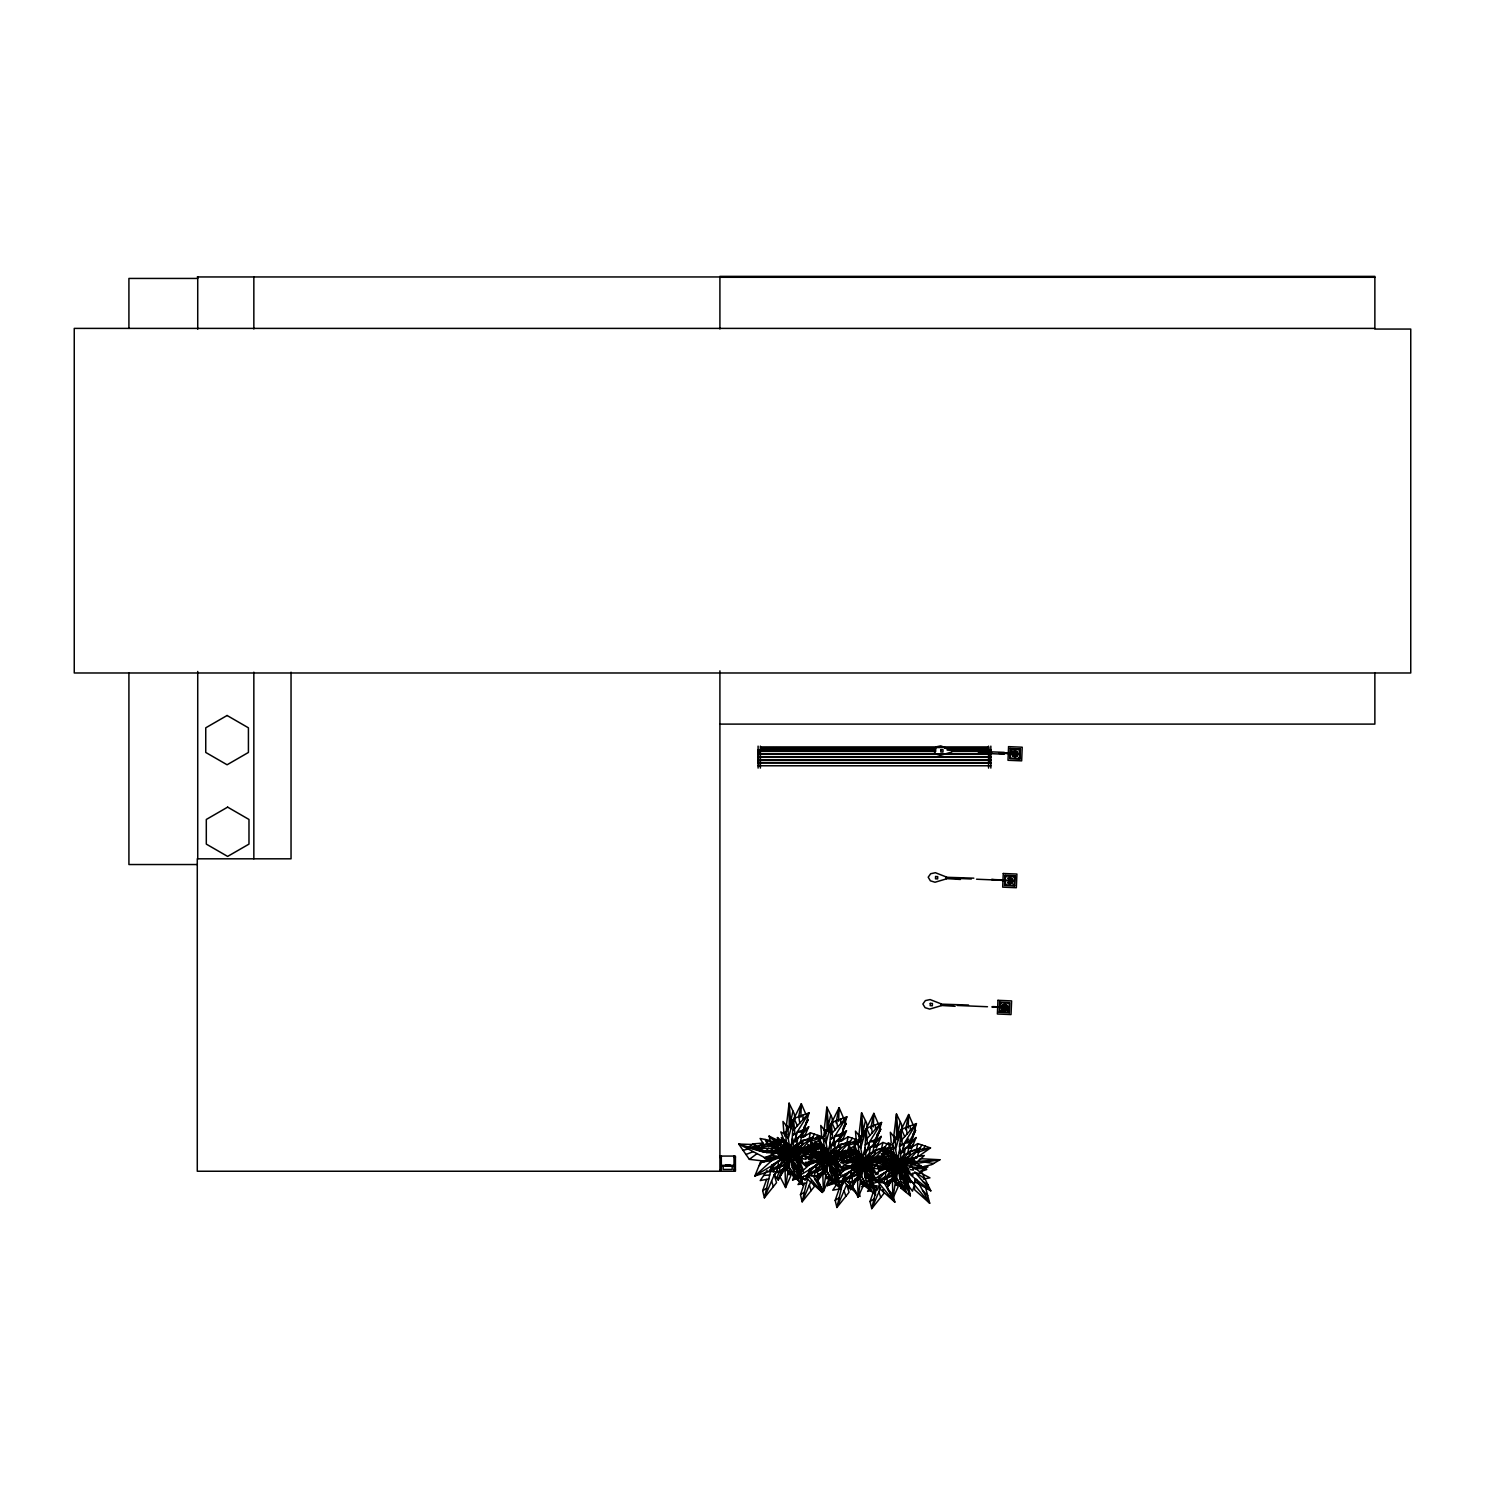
<?xml version="1.0" encoding="UTF-8"?>
<svg xmlns="http://www.w3.org/2000/svg" width="1485" height="1485" viewBox="0 0 1485 1485"><rect width="100%" height="100%" fill="white"/><g stroke="black" fill="none" stroke-linecap="round" stroke-linejoin="round"><path stroke-width="1.5" d="M798.837 1160.695L799.19 1171.071L794.475 1164.537L792.934 1158.114L792.507 1162.811M836.593 1164.686L836.965 1175.062L832.25 1168.528L830.709 1162.105L830.282 1166.802M888.698 1170.032L871.695 1180.724L871.324 1170.366M800.842 1117.24L801.325 1103.726L805.612 1113.676M838.617 1121.249L839.099 1107.717L845.967 1123.644L841.438 1134.67L846.487 1130.753L843.35 1138.197L839.916 1141.093M873.347 1126.911L873.83 1113.379L880.698 1129.305L873.774 1143.821M908.207 1128.043L908.671 1114.53L915.54 1130.456L911.029 1141.482L916.078 1137.566L911.289 1149.186M999.219 1012.287L999.646 1002.189L1009.744 1002.616L1009.336 1012.714L999.219 1012.287L1000.704 1010.932L1005.159 1011.118M1004.547 885.431L1004.955 875.333L1015.072 875.76L1014.645 885.858L1004.547 885.431L1006.013 884.076M1010.283 748.477L1009.856 758.594L1019.954 759.002L1020.381 748.904L1010.283 748.477L1011.638 749.962L1011.452 754.417M1004.361 1010.747L1002.059 1009.689L1001.187 1007.313L1002.264 1005.011L1004.621 1004.157L1006.923 1005.215L1007.795 1007.591L1006.719 1009.874L1004.361 1010.747L1004.528 1006.719L1004.454 1008.185M1004.528 1006.719L1004.621 1004.157M1009.262 881.088L1007.368 882.832L1009.67 883.891L1009.837 879.862L1009.781 881.329M1009.837 879.862L1009.949 877.301L1012.232 878.359L1013.104 880.735L1012.046 883.037L1009.67 883.891M1014.979 757.053L1012.677 755.976L1011.823 753.6L1012.881 751.317L1015.257 750.445L1017.541 751.521L1018.413 753.879L1017.355 756.181L1014.979 757.053L1015.146 753.025L1015.09 754.473M1015.146 753.025L1015.257 750.445M1008.166 1006.774L1007.981 1011.229L1009.336 1012.714M899.39 1147.014L899.632 1143.766M820.982 1146.29L820.797 1148.759L825.901 1153.715L825.363 1147.998L823.507 1145.492L822.393 1149.074M855.527 1154.42L855.713 1151.952M890.573 1153.084L890.387 1155.553L891.965 1155.868L893.098 1152.286L897.181 1157.595L897.961 1155.33L898.666 1161.196M789.964 1161.456L789.315 1167.377L785.027 1169.902L785.806 1162.384M823.321 1169.642L827.943 1163.479L827.071 1171.387L822.801 1173.911L823.581 1166.375M858.052 1175.303L862.674 1169.14L861.801 1177.048L857.532 1179.573L858.441 1170.421M892.912 1176.436L897.534 1170.291L896.662 1178.18L892.392 1180.705L893.172 1173.187M865.012 1172.482L865.439 1167.767M899.873 1173.614L900.3 1168.918L906.537 1181.874L906.889 1171.758L909.674 1171.479L905.516 1168.305L907.187 1167.303L903.585 1166.041M908.653 1159.488L908.894 1156.963L905.33 1159.358M786.048 1132.999L786.809 1125.389L789.018 1127.746M823.822 1136.99L824.583 1129.398L826.792 1131.737M858.738 1140.758L859.314 1135.06L861.523 1137.417M893.413 1143.784L894.174 1136.192L896.383 1138.55M782.094 1155.107L784.229 1153.789L778.084 1150.411L780.293 1149.446L776.674 1145.752L777.49 1137.566L783.987 1143.097L783.133 1146.587L785.435 1148.592L786.215 1146.067M814.448 1149.743L815.265 1141.557L821.762 1147.107L820.889 1150.578L815.265 1141.557L818.291 1149.427L814.448 1149.743L818.068 1153.437L815.859 1154.42L822.003 1157.78L819.869 1159.117L822.022 1156.871M856.734 1163.442L850.589 1160.082L852.798 1159.098L849.179 1155.404L849.995 1147.218L856.492 1152.768L855.62 1156.24L849.995 1147.218L854.321 1158.448M895.195 1163.869L891.594 1164.593L885.431 1161.214L887.659 1160.249L884.039 1156.555L884.856 1148.369L891.334 1153.901L890.48 1157.39L892.801 1159.395L893.562 1156.871M781.37 1142.262L781.481 1141.055L785.713 1143.599L786.382 1142.336L788.609 1147.831M819.126 1146.253L819.256 1145.065L822.077 1146.754M853.856 1151.914L853.986 1150.726L858.219 1153.251L858.887 1151.989L861.114 1157.483M888.717 1153.065L888.847 1151.859L893.079 1154.402L893.729 1153.121L895.232 1156.796M791.802 1144.285L793.51 1119.152L784.897 1134.15L788.257 1138.642L789.742 1147.033M829.558 1148.295L831.284 1123.143L822.671 1138.141L826.013 1142.633L827.498 1151.024M899.39 1152.824L900.875 1129.955L892.262 1144.954L895.604 1149.446L897.088 1157.836M803.069 1129.639L802.346 1136.489L804.759 1136.47M840.844 1133.649L840.102 1140.499L842.533 1140.48M875.575 1139.311L874.832 1146.16L877.264 1146.142M910.435 1140.443L909.692 1147.292L912.124 1147.274M845.299 1173.633L844.909 1177.159L842.311 1174.876M795.663 1142.039L796.647 1133.222L792.749 1135.245L794.828 1132.981L793.51 1119.152L788.257 1138.642L788.071 1128.619M833.438 1146.03L834.421 1137.232L830.505 1139.255L832.602 1136.972L831.284 1123.143L826.013 1142.633L825.846 1132.628M903.029 1152.843L904.012 1144.025L900.096 1146.049L902.193 1143.784L900.875 1129.955L895.604 1149.446L895.436 1139.422M786.308 1126.428L789.11 1103.169L794.122 1113.397L795.106 1119.152M824.082 1130.419L826.867 1107.16L831.897 1117.388L832.862 1123.143M858.813 1136.099L861.597 1112.822L866.627 1123.068L867.593 1128.804M893.673 1137.232L896.457 1113.973L901.488 1124.201L902.453 1129.955M792.674 1149.724L793.584 1142.299L792.563 1138.29L790.707 1147.144M830.226 1155.571L831.34 1146.29L830.338 1142.299L828.017 1153.344M865.18 1159.377L866.071 1151.952L865.068 1147.961L862.748 1159.005M899.799 1162.384L900.931 1153.102L899.91 1149.093L897.608 1160.156M792.099 1172.946L787.978 1171.312L785.602 1187.554L779.941 1176.621L784.86 1165.725M864.586 1182.617L860.483 1180.983L858.107 1197.207L852.446 1186.292L855.156 1178.793M791.635 1153.734L795.31 1152.991L799.301 1155.274L797.798 1155.961L800.099 1158.467L799.264 1164.073L795.013 1160.212L795.793 1157.929L786.178 1148.369L779.031 1148.016L783.152 1150.801L785.008 1149.557L796.758 1156.407L799.264 1164.073L795.793 1157.929L794.494 1159.581L792.841 1155.516L791.839 1157.428L790.484 1153.548L798.522 1147.886M829.41 1157.725L833.066 1157.001L837.076 1159.284L835.554 1159.952L837.856 1162.477L837.039 1168.064L832.788 1164.203L833.568 1161.92L823.952 1152.36L816.787 1152.007L820.908 1154.81L822.783 1153.567L834.514 1160.416L837.039 1168.064L833.568 1161.92L832.268 1163.572L830.616 1159.525L829.094 1160.769L828.574 1165.651L827.275 1163.275L830.765 1151.321L831.452 1152.49L828.444 1157.687L830.375 1161.103M864.14 1163.405L867.797 1162.662L871.806 1164.945L870.284 1165.614L872.586 1168.138L871.769 1173.744L867.518 1169.864L868.298 1167.581L858.683 1158.022L851.518 1157.687L855.657 1160.472L857.513 1159.228L869.263 1166.078L871.769 1173.744L868.298 1167.581L866.999 1169.233L865.347 1165.187L864.344 1167.08L862.989 1163.219L871.008 1157.558M899 1164.537L902.657 1163.794L906.667 1166.078L905.145 1166.764L907.446 1169.27L906.611 1174.876L902.379 1171.015L903.158 1168.732L893.524 1159.154L886.378 1158.82L890.499 1161.604L892.374 1160.36L904.105 1167.21L906.611 1174.876L903.158 1168.732L901.84 1170.384L900.207 1166.319L899.205 1168.231L897.85 1164.351L905.869 1158.69M795.31 1152.991L796.777 1152.082L791.468 1152.676L784.785 1156.871L784.451 1158.857L779.606 1160.008L781.407 1155.311L790.855 1153.325L802.772 1148.295L796.016 1147.664L795.273 1149.706L802.772 1148.295L794.735 1153.492M825.196 1157.186L826.848 1156.165L825.938 1155.868L824.101 1157.038L828.444 1157.687L833.79 1151.673L840.547 1152.286L828.63 1157.316L822.56 1160.862L822.207 1162.848L817.381 1164.017L819.182 1159.321L827.758 1157.595M867.797 1162.662L869.282 1161.734L863.973 1162.328L857.29 1166.523L856.938 1168.509L852.112 1169.679L853.912 1164.983L863.36 1162.978L875.278 1157.947L868.521 1157.335L867.76 1159.358L875.278 1157.947L867.24 1163.163M902.657 1163.794L904.142 1162.885L898.833 1163.479L892.132 1167.674L891.798 1169.66L886.953 1170.811L888.754 1166.115L898.202 1164.129L910.138 1159.08L903.381 1158.467L902.62 1160.509L910.138 1159.08L904.662 1161.623L906.073 1162.792L902.082 1164.296L902.88 1165.057M796.461 1145.603L797.89 1137.863M834.236 1149.613L835.647 1141.854M868.966 1155.274L870.377 1147.515M903.827 1156.407L905.237 1148.666M797.593 1148.425L802.42 1144.916L803.181 1140.814L812.592 1137.287L809.733 1146.68L800.285 1150.04M833.772 1153.585L840.194 1148.907L840.937 1144.824L850.367 1141.297L847.508 1150.689L838.06 1154.031M870.099 1158.077L874.925 1154.569L875.667 1150.485L885.097 1146.958L882.238 1156.351L872.79 1159.692M904.959 1159.228L909.785 1155.72L910.528 1151.617L919.957 1148.091L917.099 1157.483L911.512 1160.063L914.89 1160.565M793.9 1169.92L794.623 1166.263L803.014 1184.993L797.334 1179.647M831.674 1173.911L832.398 1170.273L840.788 1189.002L835.108 1183.638M790.985 1153.325L787.588 1165.484L785.472 1155.85L790.855 1153.325L795.83 1145.77L796.016 1147.664M827.999 1156.667L827.943 1151.413L829.038 1156.592L825.363 1169.475L823.247 1159.841L829.243 1156.667L834.551 1156.072L833.066 1157.001M866.46 1163.609L863.286 1162.848L860.093 1175.136L857.977 1165.521L863.49 1162.978L865.105 1166.764L863.825 1166.43L863.305 1171.312L862.005 1168.936L865.495 1156.982L866.182 1158.151L863.175 1163.349L858.831 1162.699L860.669 1161.53L861.578 1161.827L859.926 1162.866M898.147 1164.259L901.042 1159.284L900.337 1158.133L894.954 1176.287L892.838 1166.653L897.812 1163.479M798.652 1116.72L801.325 1103.726L794.104 1118.131M800.211 1143.06L802.197 1133.426L793.584 1142.299M835.981 1122.883L839.099 1107.717L831.878 1122.122M831.34 1146.29L839.953 1137.417L837.986 1147.051L840.64 1144.137L846.71 1143.227L848.195 1136.805L860.91 1141.111M870.711 1128.544L873.83 1113.379L866.609 1127.802M866.071 1151.952L874.684 1143.079L872.716 1152.713L875.37 1149.798L881.44 1148.889L882.925 1142.466L890.406 1144.991L888.364 1147.868M905.572 1129.677L908.671 1114.53L901.469 1128.934M909.544 1144.211L907.558 1153.864L910.231 1150.931L930.501 1147.924L917.786 1143.599L909.952 1148.221L909.544 1144.211L900.931 1153.102M790.781 1153.195L792.6 1157.093L791.319 1156.759L790.818 1161.641L789.5 1159.265L792.99 1147.33L793.677 1148.48M899.223 1167.47L898.165 1172.445L896.866 1170.069L898.629 1163.405L897.515 1158.226L897.59 1163.46M786.178 1148.369L786.734 1145.845L789.779 1149.019L790.224 1152.657M823.952 1152.36L824.491 1149.836L827.553 1153.01M858.683 1158.022L859.221 1155.497L862.284 1158.671L862.729 1162.328M893.524 1159.154L894.081 1156.648L897.144 1159.822M790.67 1121.379L792.953 1111.021M828.426 1125.37L830.728 1115.031M863.156 1131.032L865.458 1120.692M898.017 1132.183L900.318 1121.825M770.678 1170.904L764.385 1197.82L762.677 1190.71L766.613 1179.368M811.385 1145.436L823.154 1137.12L810.42 1132.795L808.935 1139.236L802.884 1140.127L797.482 1146.049M808.453 1174.913L802.16 1201.811L800.452 1194.72L804.387 1183.359M843.183 1180.575L836.89 1207.472L835.183 1200.381L839.118 1189.021M916.282 1150.04L917.786 1143.599M789.779 1149.019L790.168 1147.422L791.078 1153.622L785.565 1158.578L784.785 1156.871L788.999 1154.402M862.284 1158.671L862.674 1157.075L863.416 1163.126L858.089 1161.196L863.583 1163.293L858.07 1168.249L857.29 1166.523L861.504 1164.073M789.575 1152.212L788.925 1147.2M862.08 1161.883L862.637 1159.748M776.432 1172.036L777.509 1168.045M814.207 1176.046L815.284 1172.036M848.937 1181.707L850.014 1177.716M883.798 1182.84L884.874 1178.849M791.542 1159.692L792.433 1167.655L796.498 1169.363L797.426 1179.628L793.825 1177.568L794.512 1175.229M829.317 1163.683L830.208 1171.646L834.273 1173.373L835.201 1183.638L831.6 1181.577L832.268 1179.238M867.129 1175.934L875.519 1194.664L869.709 1177.976L872.27 1178.941L875.519 1194.664L866.33 1187.239L867.017 1184.9M907.131 1180.092L910.361 1195.796L901.191 1188.371L901.859 1186.032M789.649 1161.27L787.57 1168.417L788.683 1174.616L791.728 1171.052M806.93 1174.394L805.111 1180.352L802.624 1177.048M844.093 1180.371L842.886 1184.343L840.399 1181.039M784.618 1145.065L785.732 1141.482L789.834 1146.791L790.02 1152.23M859.462 1157.817L857.123 1154.736L858.237 1151.153L862.339 1156.462L862.525 1161.883M776.841 1178.255L779.05 1171.813M815.339 1180.111L816.806 1175.804M849.327 1187.926L851.536 1181.466M789.834 1146.791L790.614 1144.527L791.542 1152.36M862.339 1156.462L863.119 1154.198L864.047 1162.013M882.74 1189.578L883.891 1193.457L871.751 1208.623L870.043 1201.514L873.31 1192.065M779.458 1160.398L771.94 1165.075L769.713 1171.387L754.844 1175.971L760.45 1162.254L769.657 1158.653L781.927 1156.722L779.421 1158.43L781.945 1158.319L778.4 1161.01L778.01 1168.398L784.247 1164.333L783.95 1161.307L786.345 1158.541M776.785 1171.554L774.223 1174.895L778.214 1180.018L781.908 1169.567M819.107 1163.219L809.715 1169.066L807.487 1175.378L801.102 1177.345M816.713 1181.93L818.94 1175.656M853.838 1168.899L844.445 1174.728L842.218 1181.039L827.331 1185.643L830.542 1177.809M846.71 1184.547L849.03 1192.307L836.89 1207.472L846.71 1184.547L850.701 1189.671L853.671 1181.317M791.171 1155.478L791.672 1154.086M828.946 1159.488L829.428 1158.077M863.676 1165.15L864.177 1163.739M898.518 1166.282L899.019 1164.89M786.697 1158.467L783.95 1161.307L785.732 1163.368L787.291 1159.154M825.047 1163.145L823.507 1167.359L821.725 1165.317L824.119 1162.532M858.85 1168.194L856.455 1170.978L858.237 1173.02L859.778 1168.806M893.692 1169.345L891.297 1172.111L893.098 1174.171L894.638 1169.957M791.691 1124.739L794.048 1118.446L809.065 1112.803L804.332 1129.584L797.204 1131.997L795.292 1138.401L798.837 1137.417M829.465 1128.73L831.804 1122.456L846.84 1116.813L842.088 1133.575L834.96 1136.006L833.066 1142.392L838.357 1140.926M864.196 1134.391L866.535 1128.117L881.57 1122.474L876.818 1139.236L869.709 1141.668L867.797 1148.053L873.106 1146.606M898.258 1137.64L901.395 1129.25L916.412 1123.607L911.679 1140.387L904.551 1142.8L902.657 1149.204L907.948 1147.738L910.583 1143.023L904.551 1142.8L916.412 1123.607L900.987 1140.758M876.428 1148.035L881.218 1136.415L876.169 1140.332M773.537 1171.721L774.539 1169.178M811.293 1175.73L812.314 1173.169M846.023 1181.392L847.044 1178.83M880.883 1182.524L881.904 1179.981M793.658 1158.226L794.327 1156.537M831.414 1162.217L832.083 1160.546M866.163 1167.878L866.813 1166.208M901.005 1169.029L901.673 1167.34M796.851 1178.663L792.6 1179.981L794.215 1176.064M863.787 1182.858L862.191 1186.775L866.442 1185.476M801.269 1134.169L808.193 1119.653L805.575 1123.365M803.682 1130.679L808.712 1126.762L805.575 1134.187L802.141 1137.083M774.223 1174.895L764.385 1197.82L776.544 1182.654L774.223 1174.895L777.991 1170.458M811.107 1180.928L802.16 1201.811L814.3 1186.645L813.149 1182.765M880.698 1187.74L871.751 1208.623L877.097 1185.735L873.069 1186.088M790.855 1153.325L786.326 1153.028L788.164 1151.877L789.073 1152.174L787.421 1153.195M892.949 1162.347L898.202 1164.129L893.692 1163.832L895.529 1162.681L896.439 1162.978L894.768 1163.999M778.214 1180.018L783.783 1168.695M816.898 1182.134L818.755 1178.347M850.701 1189.671L854.413 1182.134M785.027 1169.902L789.315 1161.214M822.801 1173.911L827.943 1163.479L825.344 1172.408L826.458 1178.626L829.502 1175.043M857.532 1179.573L862.674 1169.14L860.075 1178.069L861.189 1184.287L864.233 1180.705M892.392 1180.705L897.534 1170.291L894.935 1179.22L896.049 1185.42L899.093 1181.856M781.927 1155.033L779.012 1155.311L782.855 1151.655L779.402 1152.954L770.919 1152.471L773.017 1148.313L756.255 1148.295L760.376 1145.158L768.487 1144.564M851.889 1162.625L843.424 1162.124L844.148 1160.695M791.505 1156.462L792.377 1154.736M829.28 1160.453L830.152 1158.745M864.01 1166.115L864.883 1164.407M898.87 1167.247L899.743 1165.539M785.064 1166.635L779.941 1176.621L785.027 1169.085L785.602 1187.554L790.818 1175.879L787.978 1171.312M822.838 1170.625L817.715 1180.612L823.377 1191.545L828.593 1179.888L825.753 1175.322L823.377 1191.545L822.783 1173.076L817.715 1180.612L820.425 1173.131L816.991 1175.823M857.569 1176.287L852.446 1186.292L857.532 1178.737L858.107 1197.207L863.323 1185.55L860.483 1180.983M892.429 1177.438L887.306 1187.425L892.949 1198.339L898.184 1186.682L895.344 1182.116L895.993 1177.958L892.949 1198.339L892.374 1179.888L887.306 1187.425L890.016 1179.925L886.582 1182.617M777.843 1154.328L780.98 1151.413L776.711 1152.991L766.223 1152.49L767.095 1150.782L772.757 1150.318M823.488 1147.589L824.138 1146.327L825.641 1149.984M823.47 1166.802L821.985 1169.493L806.875 1175.248L814.467 1166.709L817.604 1167.377M785.881 1157.075L783.133 1159.154L778.01 1168.398L783.95 1161.307M858.386 1166.727L855.638 1168.806L850.515 1178.051L856.752 1174.004L856.455 1170.978L859.184 1168.12M803.886 1127.393L808.193 1119.653M842.737 1129.454L845.967 1123.644L843.35 1127.356M874.238 1140.926L880.698 1129.305L876.781 1134.874M909.08 1142.058L915.54 1130.456L912.941 1134.169M800.601 1136.935L803.236 1132.22L797.204 1131.997L809.065 1112.803L793.621 1129.955M839.248 1139.366L840.993 1136.229L834.96 1136.006L846.84 1116.813L831.396 1133.946M873.978 1145.028L875.723 1141.891L869.709 1141.668L881.57 1122.474L866.126 1139.626M814.467 1134.169L811.868 1138.791L823.154 1137.12L810.067 1141.594M852.241 1138.178L849.643 1142.8L859.091 1141.39M886.972 1143.84L884.373 1148.462L892.002 1147.311M919.234 1149.594L921.832 1144.972M860.576 1138.29L860.743 1148.295L857.402 1143.803L866.015 1128.804L867.333 1142.633L865.235 1144.916L864.307 1153.956L868.688 1147.107L869.152 1142.893L865.235 1144.916L866.015 1128.804L860.743 1148.295L862.247 1156.685M776.692 1162.699L769.1 1171.238L779.866 1172.408L784.99 1167.544L786.122 1170.533L787.755 1167.785M825.512 1171.776L823.897 1174.542L822.764 1171.535L817.622 1176.398L806.875 1175.248L817.418 1168.788M884.039 1173.503L876.466 1182.041L887.213 1183.211L892.355 1178.347L893.487 1181.336L895.102 1178.589M801.213 1150.467L805.315 1150.374L808.118 1146.661L801.306 1148.685L801.547 1146.16L797.983 1148.555M840.25 1156.221L845.875 1150.652L839.081 1152.676L839.303 1150.17L835.739 1152.546M882.74 1162.421L874.981 1161.883L880.605 1156.314L873.811 1158.337L874.034 1155.831L870.47 1158.207M913.516 1160.62L924.58 1168.602L912.143 1166.876L913.665 1168.714L924.58 1168.602L909.841 1163.033L915.465 1157.465L910.361 1158.987M792.897 1142.578L796.183 1137.454M831.767 1144.861L833.957 1141.445M900.244 1153.381L903.548 1148.258M791.635 1150.912L795.329 1145.251L800.879 1141.705L802.42 1144.916L797.389 1148.202M833.104 1149.242L833.475 1153.288L840.194 1148.907L838.654 1145.696L833.104 1149.242L828.166 1156.796L823.358 1155.534L828.63 1157.316M865.365 1158.69L867.834 1154.903L873.384 1151.358L874.925 1154.569L869.876 1157.854M898.982 1161.716L902.676 1156.054L908.226 1152.508L909.785 1155.72L904.736 1159.005M787.031 1163.256L788.479 1161.066M824.806 1167.247L826.254 1165.057M859.537 1172.909L860.984 1170.718M894.397 1174.06L895.845 1171.869M820.889 1150.578L822.597 1148.035L825.474 1154.086M855.62 1156.24L857.328 1153.697L860.093 1157.743M767.151 1170.384L760.227 1180.556L768.803 1178.96M800.304 1181.169L798.002 1184.547L806.578 1182.951M803.775 1176.064L801.454 1179.461L807.506 1178.923M869.894 1187.963L867.593 1191.36L871.843 1190.562M800.879 1141.705L795.7 1149.297L795.329 1145.251M833.475 1153.288L838.654 1145.696M869.486 1157.056L873.384 1151.358M904.346 1158.189L908.226 1152.508M759.41 1165.576L762.622 1160.88L749.368 1159.377L738.732 1144.063L754.621 1144.564M815.859 1138.197L817.919 1135.338M853.634 1142.206L855.676 1139.329M923.206 1149L925.266 1146.142M785.546 1165.632L789.018 1161.029M826.774 1158.393L822.56 1160.862L823.34 1162.588L828.853 1157.632M896.346 1165.205L892.132 1167.674L892.931 1169.382L895.789 1167.953L898.202 1164.129M785.565 1158.578L788.294 1155.07L788.442 1157.149M823.34 1162.588L826.068 1159.061L826.198 1161.14M858.07 1168.249L860.799 1164.741L860.947 1166.802M892.931 1169.382L895.659 1165.874L895.789 1167.953M831.452 1152.49L833.605 1149.761L833.79 1151.673M866.182 1158.151L868.335 1155.423L868.521 1157.335M901.042 1159.284L903.177 1156.574L903.381 1158.467M783.783 1151.116L785.008 1149.557L788.164 1151.877L783.783 1151.116L788.164 1151.877M821.558 1155.107L822.783 1153.567L825.938 1155.868L821.558 1155.107L825.938 1155.868M856.288 1160.769L857.513 1159.228L860.669 1161.53L856.288 1160.769L860.669 1161.53M891.148 1161.92L892.374 1160.36L895.529 1162.681L891.148 1161.92L895.529 1162.681M847.954 1156.165L843.629 1152.75L845.912 1150.077M904.81 1143.766L908.746 1138.995M800.656 1136.433L808.712 1126.762M839.767 1138.809L846.487 1130.753M874.498 1144.471L881.218 1136.415M909.358 1145.622L916.078 1137.566M824.453 1162.458L815.785 1172.389L816.156 1165.02L819.701 1162.328L817.177 1162.439M856.455 1170.978L850.515 1178.051L850.886 1170.681L854.45 1167.99L851.926 1168.101L854.376 1166.263M894.044 1169.27L885.357 1179.201L885.747 1171.813L889.292 1169.122L886.768 1169.233L889.237 1167.396M782.669 1155.404L783.672 1153.14L773.759 1150.689L778.957 1149L766.446 1143.469L775.838 1143.747M820.444 1159.395L821.428 1157.131L811.534 1154.699L816.713 1153.01L806.299 1148.388M827.683 1164.351L828.723 1163.145L831.229 1169.048L832.807 1166.894L836.965 1175.062L834.7 1165.688M855.174 1165.057L856.158 1162.811L846.264 1160.36L851.462 1158.671L847.285 1156.815M890.035 1166.208L891.019 1163.943L881.106 1161.493L886.304 1159.804L877.969 1156.11M897.274 1171.164L898.295 1169.957L900.82 1175.86L902.379 1173.707L901.822 1175.34L906.537 1181.874L903.827 1170.625L901.024 1167.377M837.391 1153.344L840.603 1151.896L850.367 1141.297L840.194 1148.907M872.122 1159.005L875.333 1157.558L885.097 1146.958L874.925 1154.569M785.732 1163.368L787.997 1161.047M858.237 1173.02L860.502 1170.718M893.098 1174.171L895.344 1171.851M788.127 1171.516L790.521 1169.215M825.901 1175.507L828.296 1173.206M860.632 1181.188L863.026 1178.886M895.492 1182.32L897.868 1180.018M765.592 1151.116L768.525 1148.313M820.63 1155.646L816.787 1159.302L822.616 1158.764M854.079 1162.532L851.518 1164.964L854.432 1164.704M888.94 1163.665L886.378 1166.115L892.207 1165.576M852.149 1174.449L841.605 1180.909L852.353 1182.079L857.495 1177.197L858.627 1180.204L858.2 1172.463L856.715 1175.155L841.605 1180.909L849.197 1172.37L852.334 1173.039M815.599 1158.319L818.736 1155.404M889.292 1165.836L891.613 1163.665M773.017 1148.313L768.914 1152.119L756.255 1148.295L771.996 1145.38M784.173 1154.439L782.576 1153.901L788.015 1154.216L784.73 1155.256L779.606 1160.008L784.785 1156.871M821.947 1158.43L820.351 1157.892L825.79 1158.226L822.504 1159.265L817.381 1164.017L822.56 1160.862M841.42 1161.771L844.148 1159.247M856.678 1164.091L855.082 1163.553L860.52 1163.887L857.235 1164.927L852.112 1169.679L857.29 1166.523M891.538 1165.242L889.923 1164.704L895.362 1165.02L892.095 1166.059L886.953 1170.811L892.132 1167.674M1012.677 755.976L1014.571 754.25M1015.647 753.248L1017.541 751.521M1018.896 750.259L1020.381 748.904M1010.338 880.104L1012.232 878.359M1013.587 877.115L1015.072 875.76M1002.059 1009.689L1003.953 1007.944M1005.029 1006.96L1006.923 1005.215M759.577 1150.912L762.009 1148.685M769.657 1158.653L764.367 1157.762L770.659 1155.367L781.927 1156.722L771.625 1160.676L754.844 1175.971L781.017 1160.026M792.6 1179.981L795.96 1176.918M799.32 1173.855L809.399 1164.686L819.701 1160.732L822.43 1158.374L820.37 1157.632M832.38 1181.058L827.331 1185.643L833.048 1182.004M837.41 1176.454L844.13 1170.347L854.432 1166.393L843.164 1165.038M865.551 1183.731L862.191 1186.775L865.996 1184.362M875.612 1174.542L878.971 1171.479L889.292 1167.526L880.271 1166.449M874.646 1146.754L878.081 1143.858M909.488 1147.886L912.922 1144.991M764.2 1161.79L770.604 1156.722L764.831 1157.687L738.732 1144.063L764.292 1152.082L776.414 1152.657M779.217 1171.813L782.651 1169.122M786.289 1160.268L789.073 1158.096M824.045 1164.277L826.848 1162.087M858.775 1169.939L861.578 1167.748M893.636 1171.071L896.439 1168.899M762.974 1143.097L752.969 1143.877L748.013 1147.664L763.68 1152.082M749.368 1159.377L757.034 1153.604M802.42 1144.916L812.592 1137.287L802.828 1147.886L809.733 1146.68L800.229 1149.631M909.785 1155.72L919.957 1148.091L910.194 1158.69L917.099 1157.483L911.382 1159.265M849.16 1149.427L859.24 1142.299M888.921 1151.525L892.281 1149.149M918.751 1156.24L930.501 1147.924L917.433 1152.397M792.544 1150.429L795.849 1148.128M830.301 1154.439L833.623 1152.137M865.031 1160.101L868.354 1157.799M899.891 1161.233L903.214 1158.931M782.057 1150.077L783.412 1149.149M819.831 1154.068L821.186 1153.14M854.562 1159.729L855.917 1158.801M889.422 1160.88L890.777 1159.952M778.01 1161.548L780.813 1159.674M815.785 1165.539L818.569 1163.665M850.515 1171.201L853.3 1169.326M762.677 1190.71L766.65 1188.149M800.452 1194.72L804.424 1192.139M835.183 1200.381L839.155 1197.801M870.043 1201.514L874.015 1198.952M800.211 1175.136L818.792 1164.036M838.747 1178.366L853.522 1169.697M800.619 1157.799L804.424 1155.441L802.568 1155.2L809.993 1151.989L800.823 1151.005L796.851 1152.676L798.8 1149.947L802.884 1149.446L800.062 1152.341L809.993 1151.989L796.406 1153.771L800.898 1158.653L797.278 1158.319M836.575 1153.938L840.64 1153.437L837.837 1156.332L847.749 1155.98L834.18 1157.762L838.375 1161.79L842.199 1159.432L840.324 1159.191L847.749 1155.98L838.598 1154.996L834.626 1156.685M871.305 1159.599L875.37 1159.098L872.567 1161.994L882.498 1161.641L868.911 1163.423L873.124 1167.451L876.93 1165.094L875.055 1164.853L882.498 1161.641L873.328 1160.657L869.356 1162.347M889.441 1165.911L891.594 1164.593M907.966 1168.602L911.771 1166.245L909.915 1166.003L917.34 1162.792L908.189 1161.808L904.216 1163.479L906.166 1160.75L910.231 1160.249L907.409 1163.145L917.34 1162.792L903.771 1164.574L908.263 1169.456L904.643 1169.122M779.644 1164.778L769.1 1171.238L784.229 1165.502L785.695 1162.792L786.122 1170.533M885.246 1176.658L876.466 1182.041L891.575 1176.306L893.042 1173.595L893.487 1181.336M835.944 1161.511L837.596 1160.49M872.326 1166.17L870.674 1167.173L874.813 1170.347L872.029 1170.607M914.909 1168.12L919.772 1171.758L927.939 1166.876L923.818 1166.597L931.67 1164.648L939.894 1159.748L920.236 1158.69L918.064 1161.381L914.611 1161.864M810.42 1132.795L802.605 1137.417L802.197 1133.426M848.195 1136.805L840.38 1141.408L839.953 1137.417M882.925 1142.466L875.111 1147.07L874.684 1143.079M778.957 1149L777.119 1150.058L766.446 1143.469L779.476 1147.868M816.713 1153.01L814.875 1154.049L806.002 1148.555M849.606 1159.711L851.462 1158.671M886.304 1159.804L884.466 1160.862L879.139 1157.558M785.491 1157.019L778.4 1161.01L783.133 1159.154M821.483 1162.013L816.156 1165.02L820.908 1163.145L815.785 1172.389L822.022 1168.342L821.725 1165.317M857.996 1166.69L850.886 1170.681L855.638 1168.806M889.292 1169.827L885.747 1171.813L890.48 1169.957L885.357 1179.201L891.613 1175.136L891.297 1172.111M799.004 1149L800.638 1148.091M836.278 1151.896L833.029 1153.697L840.547 1152.286L832.51 1157.483M836.779 1152.991L838.412 1152.082M871.509 1158.653L873.143 1157.743M906.37 1159.804L907.985 1158.894M886.564 1171.832L879.306 1175.879L877.078 1182.19L872.827 1183.489M820.945 1166.263L823.711 1164.76M851.555 1162.198L855.601 1160.175M785.806 1158.374L789.352 1156.704M823.562 1162.365L827.126 1160.695M858.311 1168.027L861.857 1166.375M893.153 1169.178L896.717 1167.507M788.498 1153.362L789.909 1152.713M826.273 1157.353L827.683 1156.704M861.003 1163.015L862.414 1162.365M895.863 1164.166L897.256 1163.516M920.032 1171.869L926.733 1169.512L922.426 1168.361M783.969 1147.664L779.031 1148.016L785.008 1149.557M821.743 1151.655L816.787 1152.007L822.783 1153.567M856.474 1157.335L851.518 1157.687L857.513 1159.228M891.334 1158.467L886.378 1158.82L892.374 1160.36M889.793 1166.857L891.78 1166.003M770.659 1155.367L777.657 1152.49L782.057 1152.768M813.687 1157.205L808.434 1159.377L819.701 1160.732L804.666 1164.593M844.909 1164.314L850.163 1162.161M745.971 1154.495L753.248 1151.636M1009.949 877.301L1007.572 878.173L1009.317 880.067M784.507 1153.307L786.734 1152.527L785.584 1151.543M822.263 1157.298L824.491 1156.518M856.994 1162.959L859.24 1162.18M891.854 1164.11L894.081 1163.33M847.842 1145.585L858.738 1141.854M882.573 1151.246L891.297 1148.276M837.986 1153.622L847.508 1150.689L840.603 1151.896M872.716 1159.284L882.238 1156.351L875.333 1157.558M779.421 1158.43L787.273 1156.035M851.926 1168.101L857.81 1166.282M743.113 1150.355L748.124 1148.963M777.045 1142.151L774.019 1142.967L779.718 1147.924M881.385 1153.771L884.41 1152.954L885.19 1154.532L881.385 1153.771L887.083 1158.727M839.396 1170.273L854.432 1166.393L841.271 1167.173M878.545 1170.291L889.292 1167.526L880.512 1168.045M923.392 1179.109L929.944 1177.846L922.092 1173.763M841.308 1188.613L832.732 1190.209L836.185 1185.123L842.236 1184.584M873.978 1190.172L876.15 1189.763M916.802 1163.405L939.894 1159.748L918.064 1161.381L924.283 1155.534L915.484 1156.871M807.432 1162.644L819.701 1160.732L808.731 1161.381M842.162 1168.305L854.432 1166.393M879.064 1169.122L889.292 1167.526M808.137 1146.067L812.536 1145.399M771.625 1160.676L760.45 1162.254L781.927 1156.722L764.367 1157.762M804.926 1165.317L809.399 1164.686M839.656 1170.978L844.13 1170.347M793.435 1154.68L797.315 1154.142M831.21 1158.671L835.071 1158.133M865.941 1164.333L869.802 1163.794M900.801 1165.484L904.662 1164.945M781.166 1152.1L786.902 1151.339L781.815 1148.777L777.49 1137.566L783.133 1146.587L784.822 1144.044L787.588 1148.072M818.922 1156.091L824.658 1155.33L819.59 1152.787M853.652 1161.753L859.388 1160.992L856.325 1159.451L850.589 1160.082M888.513 1162.903L894.248 1162.142M795.44 1155.72L799.301 1155.274M833.215 1159.729L837.076 1159.284M867.945 1165.391L871.806 1164.945M902.806 1166.523L906.667 1166.078M778.084 1150.411L783.82 1149.78M815.859 1154.42L821.595 1153.789M885.431 1161.214L891.167 1160.583L889.162 1159.581L884.856 1148.369L890.48 1157.39L892.188 1154.847L894.954 1158.875M799.524 1160.954L802.308 1160.676L798.169 1157.502L799.821 1156.499L796.238 1155.237M837.299 1164.945L840.083 1164.686L837.317 1162.569M800.861 1150.392L807.543 1149.761L804.146 1149.26M873.366 1160.045L880.03 1159.432L876.651 1158.913M797.501 1158.708L800.099 1158.467M835.275 1162.699L837.856 1162.477M763.698 1175.47L769.75 1174.932M870.006 1168.361L872.586 1168.138M904.866 1169.512L907.446 1169.27M776.674 1145.752L780.516 1145.436M849.179 1155.404L853.021 1155.089M884.039 1156.555L887.881 1156.24M775.3 1142.745L777.379 1142.578M813.075 1146.736L815.154 1146.568M843.629 1152.75L849.977 1153.808L847.805 1152.416L849.884 1152.249M884.726 1153.381L882.665 1153.548L884.837 1154.94L881.552 1154.161M771.643 1151.042L777.379 1150.578M879.009 1161.845L884.726 1161.381M766.223 1152.49L778.864 1151.562M770.919 1152.471L782.855 1151.655M843.424 1162.124L851.388 1161.586M882.257 1162.996L888.234 1162.588M838.969 1154.458L843.09 1154.365M871.658 1160.175L877.821 1160.026M908.56 1161.27L912.681 1161.177M784.73 1155.256L781.407 1155.311L788.015 1154.216L782.576 1153.901M822.504 1159.265L819.182 1159.321L825.79 1158.226L820.351 1157.892M857.235 1164.927L853.912 1164.983L860.52 1163.887L855.082 1163.553M892.095 1166.059L888.754 1166.115L895.362 1165.02L889.923 1164.704M850.627 1161.845L844.074 1161.92L842.57 1160.082L839.081 1159.395M758.872 1147.608L748.013 1147.664L767.374 1144.044L765.091 1139.459M197.282 276.952L719.909 276.952M719.909 277.287L1374.869 277.287M197.728 278.438L128.917 278.438L128.917 328.389M1374.869 328.389L74.25 328.389L74.25 672.983L1410.75 672.983L1410.75 329.057L1374.869 329.057L1374.869 276.377L719.909 276.377L719.909 328.983M719.909 724.105L1374.869 724.105L1374.869 672.983M760.636 747.141L988.564 747.141M760.636 747.53L988.564 747.53M988.397 747.753L987.339 749.387M765.146 748.143L766.204 748.143M768.673 748.143L769.731 748.143M772.2 748.143L773.258 748.143M775.727 748.143L776.785 748.143M779.254 748.143L780.312 748.143M760.636 748.31L935.624 748.31M944.831 748.31L988.564 748.31M760.636 748.718L935.624 748.718M947.133 748.718L988.564 748.718M760.636 748.923L935.624 748.923M947.133 748.923L988.564 748.923M760.636 749.331L935.624 749.331M960.943 749.331L988.564 749.331M758.092 749.795L760.376 749.795M988.564 749.795L990.848 749.795M758.092 750.148L935.624 750.111M947.133 750.111L990.848 750.185M760.636 750.5L935.624 750.5M960.943 750.5L988.564 750.5M759.67 750.909L758.445 750.909L758.445 763.309M988.917 750.909L990.161 750.909L990.161 763.309M758.092 751.41L935.736 751.484M951.885 751.484L991.108 751.41M758.092 752.654L760.376 752.654M758.092 753.99L991.108 753.99M758.092 754.324L991.108 754.324M758.092 756.83L991.108 756.83M758.092 757.183L991.108 757.183M758.092 759.689L991.108 759.689M758.092 760.023L991.108 760.023M758.092 762.529L991.108 762.603M760.636 762.9L988.564 762.974M758.092 763.309L760.376 763.309M988.564 763.309L990.848 763.309M758.092 765.425L760.376 765.425M758.092 765.777L990.848 765.777M197.282 864.53L128.917 864.53L128.917 672.983M719.909 1156.072L735.428 1156.072L735.428 1171.238L197.282 1171.238L197.282 858.813L291.041 858.813L291.041 672.185M719.909 1157.483L721.32 1157.483M734.017 1157.483L735.428 1157.483M725.552 1165.057L729.785 1165.057M721.32 1165.335L734.017 1165.335M721.32 1166.003L734.017 1166.003M719.909 1169.827L721.32 1169.827M734.017 1169.827L735.428 1169.827M946.465 877.282L973.826 878.173M941.156 1004.138L968.517 1005.029M780.906 1140.294L784.024 1140.406L786.772 1145.622L785.676 1135.171M823.637 1147.868L821.799 1144.397L818.681 1144.304L821.168 1147.552M858.367 1153.529L856.529 1150.058L853.411 1149.965L855.898 1153.214M888.271 1151.098L891.39 1151.209L893.209 1154.68M992.11 751.874L1004.324 752.375M998.959 752.709L1013.754 753.34L998.922 753.415M978.299 752.208L991.683 752.765M998.978 753.062L1014.385 753.712M1015.851 753.786L1018.413 753.879M992.017 753.693L1004.25 754.213M1006.329 880.104L991.534 879.473L1006.31 880.809M946.446 877.951L971.338 878.99M976.555 879.213L1006.329 880.457M1009.076 880.568L1007.684 880.512L1009.893 878.489L1011.916 880.679L1011.229 882.164L1008.241 882.034M1010.524 880.624L1013.104 880.735M992.555 1006.589L1003.136 1007.034L992.537 1007.294M941.137 1004.788L953.092 1005.289M957.287 1005.475L987.488 1006.737M991.887 1006.923L1003.767 1007.424M1005.215 1007.48L1007.795 1007.591M811.274 1162.495L805.483 1162.254L805.594 1164.351L800.062 1160.212M794.883 1167.785L792.155 1162.514L792.433 1167.655L796.164 1167.86L794.735 1163.72M833.939 1171.851L829.762 1163.572L830.208 1171.646L833.939 1171.851L831.786 1165.651M898.908 1170.496L899.78 1178.459L903.53 1178.663L902.082 1174.524M864.047 1169.345L864.938 1177.308L868.669 1177.512L867.221 1173.391M882.517 1163.516L886.749 1163.757M946.409 878.6L960.442 879.454M941.1 1005.456L955.133 1006.292M815.432 1156.499L819.831 1156.759M806.355 1152.49L810.235 1152.768M844.13 1156.481L848.009 1156.759L843.925 1153.826M809.808 1154.996L813.706 1155.274M909.841 1163.033L917.582 1163.572M917.173 1165.799L921.071 1166.078M882.313 1164.667L886.211 1164.927L878.656 1159.488M850.849 1161.214L842.57 1160.082L843.814 1163.368L840.566 1162.699M799.264 1157.984L806.039 1159.377L804.796 1156.072L817.214 1157.799L806.151 1149.817M841.921 1153.251L845.299 1153.771M901.432 1162.866L904.551 1163.368M831.841 1156.072L834.96 1156.555M866.59 1161.734L869.69 1162.217M794.085 1152.063L797.204 1152.564M924.858 1162.124L933.582 1163.516M891.557 1161.381L894.378 1161.827M821.985 1154.569L824.788 1155.033M856.715 1160.249L859.518 1160.695M784.21 1150.578L787.013 1151.024M853.949 1154.105L857.123 1154.736M777.843 1143.728L774.019 1142.967L778.288 1144.731M873.811 1165.057L889.719 1167.451L878.804 1167.581L877.301 1165.744L878.545 1169.029L871.751 1167.637M910.138 1169.512L913.405 1170.18L912.143 1166.876M808.063 1145.529L812.091 1146.383L812.536 1148.87M884.299 1153.938L887.25 1154.606M849.439 1152.805L852.409 1153.474M814.708 1147.144L817.66 1147.794M776.933 1143.134L779.903 1143.803M905.219 1170.607L907.187 1171.052M870.358 1169.475L872.326 1169.92M835.628 1163.813L837.596 1164.259M797.872 1159.804L799.821 1160.249M910.509 1163.683L914.407 1164.611M875.649 1162.551L879.547 1163.479M840.918 1156.889L844.817 1157.817M803.144 1152.88L807.042 1153.808M815.246 1148.146L808.898 1147.088L813.223 1150.504M884.503 1160.268L880.382 1159.117L884.54 1160.528M814.931 1153.474L810.791 1152.304L814.968 1153.734M879.194 1156.091L886.823 1158.671M844.352 1154.959L853.986 1158.226M806.021 1148.072L819.256 1152.564M884.522 1151.729L886.415 1152.397M849.661 1150.597L851.555 1151.265M814.931 1144.935L816.824 1145.603M777.156 1140.926L779.05 1141.594M889.961 1164.444L892.021 1165.187M905.72 1172.129L906.964 1172.575M870.86 1170.978L872.103 1171.424M836.129 1165.317L837.373 1165.762M798.355 1161.326L799.598 1161.771M878.656 1163.275L887.863 1166.764M843.925 1157.613L847.582 1158.987M804.313 1152.917L817.214 1157.799L806.299 1157.91L804.796 1156.072M901.117 1181.67L904.105 1182.877M866.275 1180.519L869.245 1181.726M831.544 1174.858L834.514 1176.064M793.77 1170.867L796.74 1172.073M850.794 1154.402L846.524 1152.638L849.55 1151.803L850.33 1153.381L846.524 1152.638L852.223 1157.576M816.063 1148.74L811.794 1146.977L814.819 1146.142L815.599 1147.719L811.794 1146.977L817.492 1151.914M903.53 1178.663L899.335 1170.384L899.78 1178.459L903.864 1180.167L904.792 1190.432L896.662 1178.18M868.669 1177.512L864.493 1169.233L864.938 1177.308L869.003 1179.034L869.932 1189.299L861.801 1177.048M816.546 1144.824L813.019 1143.209L815.302 1146.457M918.918 1165.651L925.155 1168.546M770.771 1143.413L769.1 1136.099L775.263 1139.199M882.647 1150.429L885.914 1152.193M812.091 1146.383L811.423 1142.745L816.323 1145.38M769.23 1145.882L766.297 1140.684L774.316 1142.392L773.666 1138.754L776.915 1140.517M892.262 1144.954L888.16 1142.726L891.39 1151.209M857.402 1143.803L853.3 1141.575L856.529 1150.058M822.671 1138.141L818.569 1135.914L821.799 1144.397M784.897 1134.15L780.813 1131.923L784.024 1140.406M881.218 1181.262L888.587 1185.476M816.082 1175.804L819.776 1177.921M906.555 1180.278L910.546 1182.635L907.651 1176.046M869.709 1177.976L875.704 1181.503L870.526 1171.628M833.493 1168.825L834.978 1172.315L840.974 1175.842L838.06 1169.233M905.906 1164.296L910.472 1167.043M871.064 1163.145L875.63 1165.911M836.333 1157.483L840.881 1160.249M798.559 1153.492L803.125 1156.24M924.988 1178.849L914.741 1171.906L930.817 1190.822L916.078 1182.413L915.076 1178.682L906.648 1171.405L910.583 1180.538M922.742 1181.336L927.884 1184.807M752.969 1143.877L756.199 1146.123M807.859 1144.452L811.274 1146.884M773.518 1142.893L770.084 1140.443L760.079 1138.475L763.977 1144.675M888.717 1151.766L892.429 1154.42L894.453 1158.486M853.856 1150.615L857.569 1153.27L859.611 1157.335M781.37 1140.963L785.064 1143.617L787.106 1147.682M907.428 1171.015L912.959 1175.155L912.829 1173.057L920.552 1173.373L919.772 1171.758M872.567 1169.864L878.099 1174.004L877.988 1171.906M835.999 1162.829L843.369 1168.342L843.257 1166.245M880.067 1166.969L883.297 1169.4M805.947 1156.11L810.791 1159.748M760.376 1145.158L762.9 1147.051M819.182 1141.52L821.78 1143.561M785.305 1140.591L781.407 1137.51L783.208 1141.241M771.123 1143.079L775.448 1146.513M799.487 1156.035L802.791 1158.708M876.855 1174.635L871.788 1170.254L875.723 1179.387M843.814 1170.421L837.057 1164.593L840.993 1173.725L836.203 1169.53M806.039 1166.43L799.283 1160.602L803.218 1169.735L800.025 1166.932M907.391 1177.735L914.5 1183.953L915.076 1178.682L930.817 1190.822L921.591 1171.869M872.53 1176.584L879.64 1182.821M896.476 1182.691L900.188 1186.199M861.616 1181.54L865.328 1185.049M828.129 1177.048L832.528 1181.206M789.11 1171.888L792.823 1175.396M824.602 1138.902L821.613 1136.044L820.76 1125.463L825.771 1131.848M787.997 1127.839L782.985 1121.453L783.839 1132.034L786.827 1134.893M769.1 1136.099L773.963 1140.926M922.538 1190.246L927.698 1195.611M886.452 1182.301L889.385 1185.346M887.677 1189.095L891.557 1193.123M815.172 1179.443L820.333 1184.807M847.619 1149.965L850.515 1153.065M811.423 1142.745L815.785 1147.404M773.666 1138.754L778.01 1143.413M1012.881 751.317L1014.626 753.211M1015.61 754.287L1017.355 756.181M1018.599 757.536L1019.954 759.002M1004.955 875.333L1006.329 876.818M1010.301 881.143L1012.046 883.037M1013.29 884.392L1014.645 885.858M999.646 1002.189L1001.001 1003.656M1002.264 1005.011L1003.99 1006.904M1004.992 1007.981L1006.719 1009.874M831.433 1160.583L834.254 1163.832M847.508 1181.67L855.898 1191.527M808.341 1176.027L822.337 1192.455L820.834 1186.719M818.068 1173.688L820.76 1176.862M825.363 1147.998L827.609 1150.801L828.37 1148.536L829.317 1156.351M895.362 1138.642L890.35 1132.257L891.204 1142.837M860.502 1137.51L855.49 1131.124L856.344 1141.705M897.33 1168.008L898.722 1169.809M862.469 1166.857L863.862 1168.658M827.739 1161.196L829.131 1162.996M789.983 1157.205L791.356 1159.005M908.931 1178.162L929.684 1203.258L925.712 1188.019M876.763 1180.538L894.842 1202.126L892.838 1194.46M906.314 1182.97L912.477 1191.156L914.296 1185.197L914.704 1189.856L929.684 1203.258L916.449 1179.183M873.885 1185.049L877.616 1190.005L879.436 1184.046L879.844 1188.705L894.842 1202.126L883.612 1181.726M856.399 1150.782L853.968 1147.459L854.525 1150.559M821.669 1145.121L819.237 1141.798L820.073 1146.439M783.894 1141.111L781.463 1137.807L782.02 1140.907M871.899 1174.338L868.985 1169.493L871.695 1180.724L866.98 1174.189L867.537 1172.556L864.047 1164.574M798.02 1161.975L803.199 1171.832L797.204 1168.305L803.014 1184.993L799.784 1169.289M893.524 1154.792L891.019 1151.061L891.557 1154.959M859.926 1155.497L856.158 1149.928L856.715 1153.826M821.428 1144.267L823.934 1147.979M788.683 1147.701L783.672 1140.257L784.21 1144.155M827.071 1171.387L835.201 1183.638L830.208 1171.646M789.315 1167.377L797.426 1179.628L792.433 1167.655M895.455 1158.151L896.16 1161.957L891.148 1156.741L891.39 1159.061M860.613 1157.019L861.3 1160.806L856.288 1155.59L856.548 1157.91M825.883 1151.358L826.57 1155.144L821.558 1149.928L821.799 1152.249M788.108 1147.348L788.813 1151.153L783.802 1145.937L784.043 1148.258M888.346 1157.966L888.958 1158.95M853.485 1156.815L854.098 1157.799M818.755 1151.153L819.367 1152.137M780.98 1147.162L781.593 1148.146M903.827 1170.625L906.76 1175.489M905.182 1176.231L906.648 1178.663M870.321 1175.08L871.788 1177.512M835.591 1169.419L837.057 1171.851M799.394 1164.686L796.48 1159.822L799.19 1171.071L795.032 1162.903L793.473 1165.057L790.948 1159.154M797.835 1165.428L799.301 1167.86M806.244 1148.555L807.005 1149.891M813.149 1175.749L822.337 1192.455L807.339 1179.053L807.079 1175.934M899.502 1173.317L902.249 1178.589M864.641 1172.185L867.388 1177.438M829.911 1166.523L832.658 1171.776M898.314 1182.765L901.191 1188.371M863.453 1181.614L866.33 1187.239M828.723 1175.953L831.6 1181.577M790.948 1171.962L793.825 1177.568M871.695 1180.724L867.537 1172.556L865.959 1174.728L863.453 1168.806M793.027 1161.641L796.164 1167.86M894.174 1136.192L895.919 1139.812M859.314 1135.06L861.931 1140.461M824.583 1129.398L826.328 1132.999M786.809 1125.389L788.554 1129.008M901.395 1129.25L904.718 1136.6M866.535 1128.117L869.876 1135.468M831.804 1122.456L835.127 1129.807M794.048 1118.446L797.371 1125.797M901.97 1177.067L910.361 1195.796L904.551 1179.109M896.29 1158.003L896.884 1159.432M861.43 1156.852L863.862 1162.625M826.7 1151.191L827.312 1152.638M899.78 1178.459L904.792 1190.432M864.938 1177.308L869.932 1189.299M894.081 1156.648L896.16 1161.957M859.221 1155.497L861.3 1160.806M824.491 1149.836L826.57 1155.144M786.734 1145.845L788.813 1151.153M834.978 1172.315L840.788 1189.002L837.54 1173.28M878.934 1191.824L880.698 1197.43M844.093 1190.692L845.856 1196.297M809.362 1185.03L811.126 1190.636M771.587 1181.021L773.351 1186.626M844.445 1174.728L845.485 1178.106M809.715 1169.066L810.754 1172.445M771.94 1165.075L772.98 1168.454M893.098 1152.286L894.88 1158.448M858.237 1151.153L860.019 1157.316M823.507 1145.492L825.901 1153.715L822.838 1147.608L819.126 1144.954L819.2 1147.552M785.732 1141.482L787.533 1147.664M783.839 1132.034L784.971 1136.303M859.11 1192.622L860.093 1196.464L845.113 1183.044L844.835 1179.944M907.502 1180.426L908.746 1186.199M906.184 1127.449L907.131 1133.927M871.324 1126.317L872.289 1132.777M836.593 1120.655L837.559 1127.115M798.819 1116.664L799.784 1123.124M893.023 1145.975L893.914 1154.328M858.163 1144.842L859.277 1155.274M823.433 1139.181L824.546 1149.613M894.935 1154.81L895.306 1158.616M860.093 1153.659L860.446 1157.465M787.588 1144.007L787.941 1147.812M905.349 1184.603L905.998 1191.675M870.488 1183.452L871.157 1190.543M835.758 1177.791L836.426 1184.881M797.983 1173.8L798.652 1180.891M898.369 1136.248L896.457 1113.973L896.587 1138.048M863.509 1135.115L861.597 1112.822L861.745 1136.916M828.779 1129.435L826.867 1107.16L827.015 1131.254M791.022 1125.444L789.11 1103.169L789.24 1127.245M910.231 1125.927L910.416 1130.271M875.389 1124.795L875.556 1129.138M840.64 1119.133L840.826 1123.477M802.884 1115.124L803.069 1119.467M887.065 1178.013L887.213 1183.211M852.204 1176.881L852.353 1182.079M817.474 1171.22L817.622 1176.398M779.699 1167.21L779.866 1172.408M898.147 1134.707L898.221 1139.737M863.286 1133.575L863.379 1138.605M828.556 1127.895L828.649 1132.944M790.781 1123.904L790.874 1128.934M892.448 1157.446L892.466 1159.117M857.587 1156.295L857.606 1157.966M822.857 1150.634L822.876 1152.304M785.101 1146.643L785.101 1148.313M990.848 746.138L990.848 768.079M988.564 746.138L988.564 768.079M984.871 749.387L984.871 747.753L983.812 749.387M981.344 749.387L981.344 747.753L980.286 749.387M977.817 749.387L977.817 747.753L976.759 749.387M974.29 749.387L974.29 747.753L973.232 749.387M970.763 749.387L970.763 747.753L969.705 749.387M967.236 749.387L967.236 747.753L966.178 749.387M963.709 749.387L963.709 747.753L962.651 749.387M934.436 747.753L934.436 749.387M931.967 749.387L931.967 747.753L930.909 749.387M928.441 749.387L928.441 747.753L927.383 749.387M924.914 749.387L924.914 747.753L923.856 749.387M921.387 749.387L921.387 747.753L920.329 749.387M917.86 749.387L917.86 747.753L916.802 749.387M914.333 749.387L914.333 747.753L913.275 749.387M910.806 749.387L910.806 747.753L909.748 749.387M907.279 749.387L907.279 747.753L906.221 749.387M903.752 749.387L903.752 747.753L902.694 749.387M900.226 749.387L900.226 747.753L899.167 749.387M896.699 749.387L896.699 747.753L895.641 749.387M893.172 749.387L893.172 747.753L892.114 749.387M889.645 749.387L889.645 747.753L888.587 749.387M886.118 749.387L886.118 747.753L885.06 749.387M882.591 749.387L882.591 747.753L881.533 749.387M879.064 749.387L879.064 747.753L878.006 749.387M875.537 749.387L875.537 747.753L874.479 749.387M872.011 749.387L872.011 747.753L870.952 749.387M868.484 749.387L868.484 747.753L867.426 749.387M864.957 749.387L864.957 747.753L863.899 749.387M861.43 749.387L861.43 747.753L860.372 749.387M857.903 749.387L857.903 747.753L856.845 749.387M854.376 749.387L854.376 747.753L853.318 749.387M850.849 749.387L850.849 747.753L849.791 749.387M847.322 749.387L847.322 747.753L846.264 749.387M843.796 749.387L843.796 747.753L842.737 749.387M840.269 749.387L840.269 747.753L839.211 749.387M836.742 749.387L836.742 747.753L835.684 749.387M833.215 749.387L833.215 747.753L832.157 749.387M829.688 749.387L829.688 747.753L828.63 749.387M826.161 749.387L826.161 747.753L825.103 749.387M822.634 749.387L822.634 747.753L821.576 749.387M819.107 749.387L819.107 747.753L818.049 749.387M815.581 749.387L815.581 747.753L814.523 749.387M812.054 749.387L812.054 747.753L810.996 749.387M808.527 749.387L808.527 747.753L807.469 749.387M805 749.387L805 747.753L803.942 749.387M801.473 749.387L801.473 747.753L800.415 749.387M797.946 749.387L797.946 747.753L796.888 749.387M794.419 749.387L794.419 747.753L793.361 749.387M790.892 749.387L790.892 747.753L789.834 749.387M787.366 749.387L787.366 747.753L786.308 749.387M783.839 749.387L783.839 747.753L782.781 749.387M780.312 749.387L780.312 747.697L779.254 749.387M776.785 749.387L776.785 747.697L775.727 749.387M773.258 749.387L773.258 747.697L772.2 749.387M769.731 749.387L769.731 747.697L768.673 749.387M766.204 749.387L766.204 747.697L765.146 749.387M762.677 749.387L762.677 747.753L761.619 749.387M760.376 746.138L760.376 768.079M758.092 746.138L758.092 768.079M734.017 1156.072L734.017 1171.238M732.161 1165.892L732.161 1169.456L723.176 1169.456L723.176 1165.892M729.785 1164.853L729.785 1166.152L725.552 1166.152L725.552 1164.853M721.32 1156.072L721.32 1171.238M719.909 670.849L719.909 1171.238M253.842 276.952L253.842 328.983M253.842 672.185L253.842 858.813M197.728 276.952L197.728 329.225M197.728 671.443L197.728 858.813M930.278 1003.377L930.185 1005.661L932.339 1005.753L932.431 1003.47L930.278 1003.377M935.587 876.521L935.494 878.823L937.648 878.897L937.74 876.614L935.587 876.521M940.896 749.665L940.803 751.967L942.956 752.06L943.049 749.758L940.896 749.665M941.174 1003.879L941.1 1005.716L929.703 1009.095L925.062 1007.665L922.89 1004.027L925.359 1000.593L930.093 999.572L941.174 1003.879M946.483 877.041L946.409 878.86L935.012 882.238L930.371 880.809L928.199 877.189L930.668 873.737L935.402 872.716L946.483 877.041M951.792 750.185L951.718 752.004L940.321 755.382L935.68 753.953L933.527 750.333L935.977 746.899L940.71 745.86L951.792 750.185M997.957 1000.333L997.382 1013.995L1011.025 1014.571L1011.601 1000.909L997.957 1000.333M1003.266 873.496L1002.691 887.139L1016.334 887.714L1016.909 874.052L1003.266 873.496M1008.575 746.639L1007.999 760.283L1021.661 760.858L1022.218 747.215L1008.575 746.639M1000.073 1002.635L999.683 1011.879L1008.909 1012.25L1009.299 1003.025L1000.073 1002.635M1005.382 875.797L1004.992 885.023L1014.218 885.413L1014.608 876.169L1005.382 875.797M1010.691 748.941L1010.301 758.167L1019.545 758.557L1019.917 749.331L1010.691 748.941M789.5 1159.265L787.588 1165.484L789.5 1159.265M827.275 1163.275L825.363 1169.475L827.275 1163.275M862.005 1168.936L860.093 1175.136L862.005 1168.936M896.866 1170.069L894.954 1176.287L896.866 1170.069M1014.348 752.914L1014.274 754.529L1015.833 754.529L1015.165 752.691L1014.274 754.51L1014.348 752.914M1009.039 879.751L1008.965 881.366L1009.299 879.658L1009.02 881.31L1010.524 881.385L1010.58 879.881L1009.095 879.825M1003.712 1006.607L1003.916 1008.334L1003.712 1006.607M1013.68 752.19L1013.55 755.178L1016.557 755.308L1016.668 752.32L1013.68 752.19M1003.062 1005.883L1002.932 1008.89L1005.92 1009.002L1006.05 1006.013L1003.062 1005.883M1003.767 1006.663L1003.712 1008.166L1005.215 1008.222L1005.271 1006.737L1003.767 1006.663M227.094 715.492L205.747 727.817L205.747 752.45L227.094 764.775L248.422 752.45L248.422 727.817L227.094 715.492M227.632 807.135L206.304 819.46L206.304 844.111L227.632 856.418L248.979 844.111L248.979 819.46L227.632 807.135M949.602 747.753L948.544 749.387L949.602 747.753M953.129 747.753L952.071 749.387L953.129 747.753M956.656 747.753L955.597 749.387L956.656 747.753M960.182 747.753L959.124 749.387L960.182 747.753"/></g></svg>
